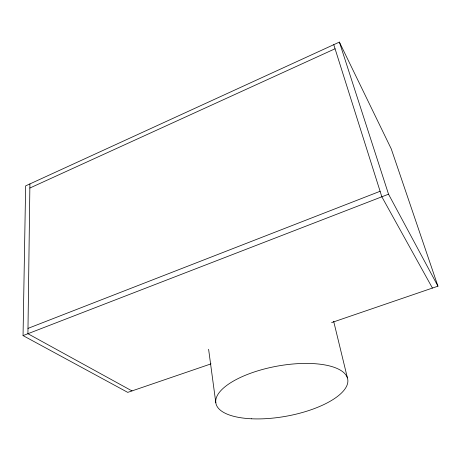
<?xml version="1.0" encoding="UTF-8"?>
<svg xmlns="http://www.w3.org/2000/svg" width="461" height="461" viewBox="0 0 461 461"><rect width="100%" height="100%" fill="white"/><g stroke="black" fill="none" stroke-linecap="round" stroke-linejoin="round"><path stroke-width="0.69" d="M29.907 183.922L27.919 333.718L131.996 390.922M211.023 363.867L127.743 392.374L23.05 335.602L25.637 185.881L339.394 42.095L391.262 148.903L437.95 286.177L331.603 322.585M29.856 188.036L335.061 48.768M27.988 328.393L380.1 191.28M23.05 335.602L388.537 194.202L437.95 286.177M432.43 288.067L381.841 196.795L333.764 44.671M339.394 42.095L388.537 194.202M333.666 321.288L347.41 377.893M208.608 349.265L215.823 402.781M251.458 418.784A67.001 25.447 -10.3 0 0 347.801 379.68A67.001 25.447 -10.3 0 0 246.145 374.96A67.001 25.447 -10.3 0 0 251.458 418.784"/></g></svg>
